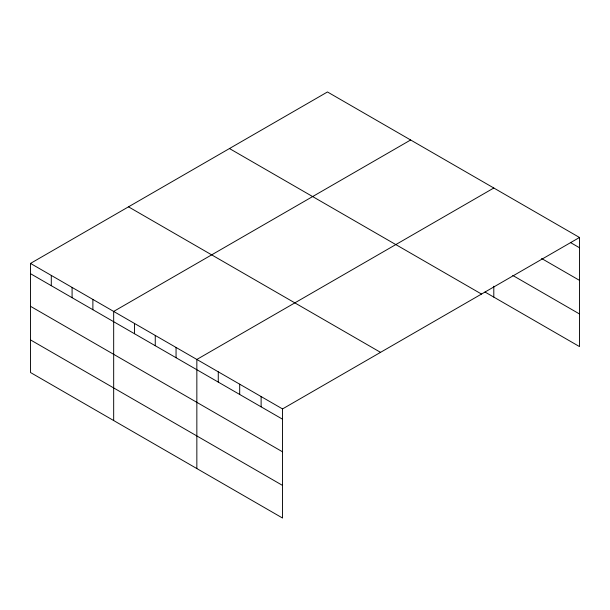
<?xml version="1.0" encoding="UTF-8"?>
<svg xmlns="http://www.w3.org/2000/svg" width="610" height="610" viewBox="0 0 610 610"><rect width="100%" height="100%" fill="white"/><g stroke="black" fill="none" stroke-linecap="round" stroke-linejoin="round"><path stroke-width="0.91" d="M30.5 263.413L282.537 408.929L282.537 518.035L30.5 372.519L30.5 263.413L327.463 91.965L579.5 237.481L579.5 346.587L485.011 292.03M410.637 139.987L113.674 311.435L113.674 420.542M493.803 188.01L196.847 359.458L196.847 468.556M282.537 408.929L579.5 237.481M570.434 242.521L579.5 247.751M541.596 258.488L579.5 280.371M512.758 275.438L579.5 313.967M229.467 148.543L481.503 294.058M128.496 206.836L380.533 352.351M30.5 273.692L282.537 419.2M30.5 306.304L282.537 451.819M30.5 339.907L282.537 485.415M493.803 286.235L493.803 297.108M261.118 396.561L261.118 406.832M239.692 384.193L239.692 394.464M218.273 371.825L218.273 382.096M176.054 347.448L176.054 357.719M155.26 335.447L155.26 345.717M134.467 323.437L134.467 333.716M92.88 299.434L92.88 309.705M72.087 287.424L72.087 297.695M51.293 275.423L51.293 285.693"/></g></svg>
